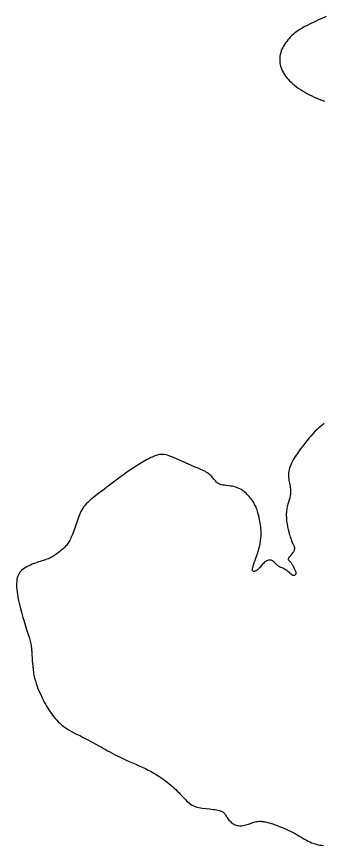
# Model space of a CAD drawing. Header units: millimetres. Extents: x -4898 to 5180, y -1106 to 8925.
# Drawn here: x -876 to 141, y 3984 to 6740 of the extents above; entities that cross this region are included whole.
import ezdxf

# ---------------------------------------------------------------- set-up
doc = ezdxf.new("R2010")
doc.units = ezdxf.units.MM
doc.layers.add('166', color=7, linetype='Continuous')

msp = doc.modelspace()

# ---------------------------------------------------------------- linework, layer by layer
at = {"layer": '166', "elevation": 166}
for points in [[(153.2, 6740.3), (140.8, 6734.6), (128.2, 6729), (115.5, 6723.2), (102.9, 6717.3), (90.3, 6711.1), (78.1, 6704.5), (72.2, 6701.1), (66.3, 6697.5), (60.6, 6693.7), (55.1, 6689.8), (49.7, 6685.7), (44.6, 6681.5), (39.6, 6677.1), (34.8, 6672.5), (30.3, 6667.8), (26.1, 6662.9), (22.1, 6657.9), (18.3, 6652.8), (14.9, 6647.6), (11.7, 6642.3), (8.9, 6636.9), (6.4, 6631.4), (4.2, 6625.9), (2.4, 6620.3), (0.9, 6614.7), (-0.2, 6609.1), (-0.9, 6603.4), (-1.1, 6597.8), (-1, 6592.1), (-0.4, 6586.5), (0.5, 6580.9), (1.9, 6575.3), (3.7, 6569.7), (5.9, 6564.1), (8.4, 6558.6), (11.4, 6553.2), (14.7, 6547.8), (18.5, 6542.4), (22.5, 6537.1), (27, 6531.9), (31.8, 6526.8), (36.9, 6521.7), (42.4, 6516.7), (48.2, 6511.8), (54.3, 6507), (60.8, 6502.3), (67.6, 6497.7), (74.7, 6493.2), (82.1, 6488.8), (89.7, 6484.6), (97.5, 6480.4), (105.6, 6476.4), (113.8, 6472.6), (122.2, 6468.8), (130.7, 6465.2), (139.4, 6461.8), (148.2, 6458.5)], [(147.3, 5386.9), (138.8, 5380.5), (130.7, 5373.8), (123, 5367), (115.7, 5359.9), (108.8, 5352.7), (102.2, 5345.4), (96, 5338.1), (90, 5330.7), (84.3, 5323.5), (78.9, 5316.3), (73.6, 5309.4), (68.6, 5302.6), (63.8, 5296), (59.2, 5289.6), (54.8, 5283.4), (50.8, 5277.4), (47, 5271.5), (43.6, 5265.7), (40.5, 5260.1), (37.8, 5254.6), (35.4, 5249.2), (33.4, 5243.9), (31.7, 5238.7), (30.4, 5233.5), (29.4, 5228.4), (28.7, 5223.4), (28.4, 5218.3), (28.3, 5213.3), (28.6, 5208.2), (29.1, 5203.2), (29.8, 5198.2), (31.4, 5188.4), (33.2, 5179), (33.9, 5174.5), (34.5, 5170.2), (34.9, 5166), (35.1, 5162), (35.1, 5158.2), (34.9, 5154.5), (34.6, 5150.8), (34.1, 5147.3), (32.6, 5140.2), (30.6, 5133.2), (28.2, 5126), (25.8, 5118.4), (24.7, 5114.4), (23.7, 5110.3), (22.8, 5106), (22.1, 5101.5), (21.5, 5096.8), (21.2, 5092), (20.9, 5087), (20.9, 5082.1), (21.2, 5072.1), (22, 5062.3), (23.3, 5052.9), (25.1, 5043.9), (27.1, 5035.1), (31.7, 5017.8), (34.2, 5009.3), (35.5, 5005.2), (36.8, 5001.3), (38.1, 4997.6), (39.4, 4994.1), (40.7, 4991), (42, 4988.1), (43.3, 4985.6), (44.5, 4983.3), (45.6, 4981.2), (46.6, 4979.2), (47.4, 4977.3), (48, 4975.5), (48.3, 4973.6), (48.4, 4971.6), (48.1, 4969.5), (47.5, 4967.4), (46.7, 4965.1), (45.7, 4962.8), (44.4, 4960.4), (43, 4958), (39.7, 4953.4), (36.1, 4949.1), (32.7, 4945.1), (31.1, 4943.2), (29.7, 4941.4), (28.7, 4939.7), (27.9, 4938), (27.5, 4936.4), (27.6, 4934.9), (28.1, 4933.4), (29, 4931.9), (30.2, 4930.4), (31.6, 4928.8), (34.8, 4925.5), (36.5, 4923.6), (38.2, 4921.6), (39.8, 4919.4), (41.2, 4917.1), (43.8, 4912.1), (46.1, 4907.1), (48.1, 4902.5), (49, 4900.5), (49.8, 4898.7), (50.6, 4897), (51.3, 4895.5), (52.4, 4892.9), (52.8, 4891.7), (53, 4890.6), (53, 4889.4), (52.7, 4888.1), (52.3, 4886.8), (51.7, 4885.6), (50.9, 4884.4), (49.9, 4883.3), (48.8, 4882.4), (47.5, 4881.7), (46.1, 4881.3), (44.6, 4881.3), (43, 4881.6), (41.3, 4882.4), (39.5, 4883.4), (37.7, 4884.8), (33.9, 4888), (30, 4891.6), (26.2, 4895), (22.5, 4898.1), (18.8, 4900.8), (14.9, 4903.1), (11, 4905), (6.8, 4906.6), (2.5, 4908.3), (-1.9, 4910.4), (-4.1, 4911.7), (-6.3, 4913.3), (-8.5, 4915.1), (-10.7, 4917.2), (-15.1, 4921.8), (-19.7, 4926.4), (-22.1, 4928.4), (-24.6, 4930.1), (-27.2, 4931.5), (-29.9, 4932.3), (-32.7, 4932.7), (-35.6, 4932.7), (-38.5, 4932.2), (-41.4, 4931.3), (-44.4, 4930), (-47.3, 4928.5), (-50.1, 4926.6), (-52.8, 4924.4), (-55.4, 4922), (-57.9, 4919.5), (-62.7, 4914), (-67.3, 4908.6), (-69.5, 4906), (-71.8, 4903.6), (-74.1, 4901.4), (-76.5, 4899.6), (-78.8, 4898), (-81, 4896.7), (-83.1, 4895.8), (-85.1, 4895.2), (-86.9, 4895), (-88.4, 4895.2), (-89.6, 4895.9), (-90.5, 4896.9), (-91.1, 4898.4), (-91.4, 4900.3), (-91.3, 4902.5), (-91.1, 4905.1), (-90.6, 4907.8), (-89.9, 4910.9), (-89, 4914), (-88, 4917.4), (-85.7, 4924.3), (-83, 4931.7), (-80.1, 4939.6), (-77.2, 4948.1), (-74.2, 4957.2), (-71.4, 4966.8), (-68.8, 4976.7), (-66.5, 4986.7), (-64.7, 4996.6), (-63.5, 5006.4), (-63.1, 5011.3), (-62.9, 5016.2), (-62.8, 5021.3), (-62.9, 5026.5), (-63.2, 5031.9), (-63.7, 5037.6), (-64.3, 5043.5), (-65.1, 5049.6), (-67.2, 5062), (-69.7, 5074.3), (-71, 5080.2), (-72.3, 5085.7), (-73.7, 5090.9), (-75.1, 5095.6), (-76.5, 5100), (-77.9, 5104), (-79.4, 5107.7), (-80.9, 5111.3), (-84.4, 5118.2), (-86.4, 5121.7), (-88.6, 5125.2), (-90.9, 5128.9), (-93.5, 5132.7), (-96.3, 5136.5), (-99.3, 5140.3), (-102.4, 5144.1), (-105.7, 5147.8), (-109.3, 5151.5), (-113, 5155), (-116.9, 5158.3), (-120.9, 5161.5), (-125.2, 5164.5), (-129.6, 5167.2), (-134.1, 5169.7), (-138.8, 5172), (-143.7, 5174), (-148.7, 5175.7), (-153.8, 5177.1), (-159.1, 5178.2), (-164.5, 5179.1), (-169.8, 5179.8), (-180.3, 5180.9), (-185.3, 5181.5), (-190, 5182.2), (-194.3, 5183.1), (-198.3, 5184.2), (-201.9, 5185.6), (-205, 5187.2), (-207.9, 5189.1), (-210.5, 5191.2), (-212.8, 5193.5), (-215, 5195.9), (-219.2, 5200.9), (-223.5, 5206.2), (-228.1, 5211.5), (-230.7, 5214.1), (-233.6, 5216.7), (-236.7, 5219.3), (-240.2, 5221.9), (-244.1, 5224.4), (-248.3, 5226.9), (-253.1, 5229.4), (-258.2, 5231.8), (-263.7, 5234.3), (-269.6, 5236.9), (-276, 5239.5), (-282.6, 5242.3), (-289.7, 5245.3), (-297.1, 5248.5), (-304.8, 5251.9), (-312.7, 5255.4), (-328.9, 5262.7), (-336.9, 5266.2), (-344.8, 5269.7), (-352.3, 5273), (-359.5, 5276), (-362.9, 5277.3), (-366.1, 5278.6), (-372.3, 5280.9), (-378.2, 5282.7), (-383.9, 5283.9), (-386.8, 5284.3), (-389.7, 5284.5), (-392.6, 5284.5), (-395.6, 5284.4), (-398.7, 5284), (-402, 5283.5), (-405.3, 5282.8), (-408.9, 5281.8), (-412.6, 5280.6), (-416.5, 5279.2), (-420.6, 5277.5), (-425, 5275.6), (-429.6, 5273.5), (-434.4, 5271.1), (-439.4, 5268.5), (-444.5, 5265.8), (-449.8, 5262.9), (-455.1, 5259.8), (-466.2, 5253.2), (-477.4, 5246.3), (-488.7, 5239), (-499.8, 5231.6), (-510.7, 5224.2), (-521.1, 5216.8), (-531.2, 5209.5), (-540.8, 5202.4), (-550.1, 5195.4), (-559, 5188.6), (-567.6, 5181.9), (-575.9, 5175.5), (-584, 5169.2), (-591.8, 5163.2), (-599.4, 5157.5), (-606.8, 5151.9), (-613.9, 5146.5), (-620.7, 5141.2), (-627.1, 5136.1), (-633, 5131), (-638.6, 5125.9), (-643.7, 5120.8), (-648.3, 5115.7), (-652.3, 5110.6), (-656, 5105.3), (-659.2, 5100), (-662.2, 5094.5), (-664.8, 5089), (-667.3, 5083.3), (-669.7, 5077.4), (-671.9, 5071.4), (-676.5, 5058.8), (-680.9, 5045.9), (-685.3, 5033.4), (-687.4, 5027.3), (-689.5, 5021.6), (-691.5, 5016.2), (-693.5, 5011.2), (-695.5, 5006.6), (-697.5, 5002.3), (-699.5, 4998.3), (-701.5, 4994.6), (-703.6, 4991.1), (-705.8, 4987.9), (-708.1, 4984.7), (-710.6, 4981.8), (-713.2, 4978.9), (-716, 4976.1), (-721.8, 4970.8), (-727.8, 4965.7), (-734, 4960.7), (-746, 4951.2), (-752.3, 4946.8), (-755.6, 4944.7), (-759, 4942.7), (-762.6, 4940.9), (-766.3, 4939.1), (-770.3, 4937.5), (-774.4, 4936), (-778.7, 4934.5), (-783.3, 4933), (-787.9, 4931.5), (-792.8, 4930), (-797.9, 4928.4), (-803.1, 4926.8), (-808.5, 4924.9), (-814, 4923), (-825.1, 4918.8), (-830.5, 4916.4), (-835.9, 4914), (-841, 4911.4), (-845.9, 4908.7), (-850.5, 4905.9), (-854.7, 4902.9), (-858.6, 4899.7), (-862.1, 4896.2), (-865.2, 4892.5), (-868, 4888.5), (-870.4, 4884.2), (-872.4, 4879.5), (-874, 4874.3), (-875.2, 4868.7), (-876, 4862.7), (-876.4, 4856.3), (-876.5, 4849.5), (-876.2, 4842.3), (-875.6, 4834.8), (-874.8, 4827.1), (-873.7, 4819.1), (-872.3, 4810.9), (-870.7, 4802.5), (-868.8, 4793.9), (-866.9, 4785.2), (-864.7, 4776.5), (-860.1, 4759.1), (-855.2, 4741.9), (-852.7, 4733.5), (-850.2, 4725.3), (-847.8, 4717.3), (-845.4, 4709.6), (-843, 4702.3), (-840.8, 4695.3), (-838.7, 4688.7), (-836.8, 4682.5), (-835, 4676.9), (-833.4, 4671.8), (-832.1, 4667.1), (-830.9, 4662.7), (-829.8, 4658.4), (-828.9, 4654), (-828.1, 4649.4), (-827.5, 4644.3), (-827.2, 4641.6), (-826.9, 4638.7), (-826.6, 4635.6), (-826.4, 4632.3), (-826.1, 4628.7), (-825.9, 4625), (-825.7, 4621), (-825.5, 4616.9), (-825, 4608.1), (-824.4, 4598.8), (-823.7, 4589.1), (-822.8, 4579.2), (-821.7, 4569.3), (-820.3, 4559.4), (-818.5, 4549.7), (-816.4, 4540.3), (-814, 4531.2), (-811.3, 4522.4), (-808.4, 4513.9), (-805.3, 4505.7), (-802, 4497.6), (-798.5, 4489.9), (-795, 4482.3), (-791.5, 4475), (-787.9, 4467.8), (-784.2, 4460.8), (-780.5, 4454), (-776.8, 4447.4), (-772.9, 4440.9), (-769, 4434.7), (-765, 4428.6), (-760.8, 4422.6), (-756.6, 4416.8), (-752.2, 4411.2), (-747.6, 4405.8), (-742.8, 4400.5), (-737.8, 4395.3), (-732.5, 4390.3), (-726.9, 4385.5), (-721, 4380.8), (-714.6, 4376.2), (-708, 4371.8), (-701, 4367.5), (-693.8, 4363.3), (-678.9, 4355.3), (-664.2, 4347.9), (-657, 4344.3), (-650.1, 4340.8), (-643.4, 4337.5), (-637, 4334.2), (-624.6, 4327.7), (-612.5, 4321.1), (-600.2, 4314.2), (-593.9, 4310.6), (-587.4, 4306.8), (-580.6, 4302.9), (-573.6, 4298.8), (-566.2, 4294.7), (-558.4, 4290.4), (-550.2, 4286.1), (-541.5, 4281.6), (-532.3, 4277.1), (-522.5, 4272.6), (-512.2, 4267.9), (-501.6, 4263.3), (-479.9, 4253.8), (-469.1, 4249), (-458.4, 4244.1), (-448.1, 4239.3), (-438.2, 4234.4), (-428.8, 4229.5), (-420, 4224.5), (-411.6, 4219.6), (-403.6, 4214.6), (-396.1, 4209.6), (-388.9, 4204.6), (-382.1, 4199.6), (-375.6, 4194.6), (-369.4, 4189.6), (-363.4, 4184.5), (-357.6, 4179.5), (-352.1, 4174.4), (-346.8, 4169.5), (-341.8, 4164.5), (-336.9, 4159.6), (-332.2, 4154.8), (-327.7, 4150.1), (-323.3, 4145.5), (-319.1, 4141.1), (-315, 4136.8), (-310.9, 4132.7), (-306.8, 4128.9), (-302.7, 4125.3), (-298.5, 4122), (-294.1, 4119.1), (-289.6, 4116.5), (-285, 4114.4), (-280.1, 4112.6), (-275, 4111.1), (-269.8, 4109.9), (-264.4, 4108.9), (-258.8, 4108), (-247.2, 4106.6), (-235.2, 4105.3), (-223.1, 4103.8), (-217.3, 4102.9), (-211.8, 4102), (-206.5, 4101), (-201.8, 4099.8), (-197.5, 4098.4), (-195.6, 4097.7), (-193.8, 4096.9), (-190.8, 4095.2), (-188.2, 4093.4), (-186, 4091.4), (-184.1, 4089.3), (-182.4, 4087), (-180.9, 4084.6), (-177.7, 4079.5), (-176, 4076.8), (-174.1, 4074), (-172.1, 4071.2), (-169.8, 4068.5), (-167.5, 4065.8), (-164.9, 4063.2), (-162.2, 4060.7), (-159.3, 4058.4), (-156.3, 4056.3), (-153.1, 4054.4), (-149.7, 4052.9), (-146.2, 4051.6), (-142.6, 4050.5), (-138.8, 4049.8), (-134.9, 4049.4), (-130.9, 4049.3), (-126.8, 4049.5), (-122.6, 4050.1), (-118.3, 4051), (-113.9, 4052.2), (-105, 4055.1), (-96, 4058.2), (-87, 4061.1), (-82.6, 4062.2), (-78.1, 4063.2), (-73.5, 4063.9), (-68.6, 4064.2), (-63.4, 4064.1), (-60.6, 4064), (-57.7, 4063.7), (-54.6, 4063.3), (-51.4, 4062.8), (-48.1, 4062.1), (-44.6, 4061.3), (-40.8, 4060.4), (-36.9, 4059.3), (-32.8, 4058.1), (-28.4, 4056.7), (-24, 4055.3), (-19.3, 4053.7), (-9.7, 4050.1), (0.2, 4046.3), (10.2, 4042.1), (20.1, 4037.8), (29.8, 4033.4), (39, 4028.9), (43.4, 4026.7), (47.6, 4024.5), (51.7, 4022.4), (55.5, 4020.2), (62.8, 4016.1), (69.5, 4012.1), (75.9, 4008.3), (81.9, 4004.7), (87.6, 4001.4), (93.2, 3998.3), (98.8, 3995.6), (104.3, 3993.1), (110, 3991), (115.7, 3989.2), (121.4, 3987.6), (127.2, 3986.3), (132.9, 3985.3), (138.6, 3984.5), (144.2, 3984)]]:
    msp.add_lwpolyline(points, dxfattribs=at)

doc.saveas('drawing.dxf')
